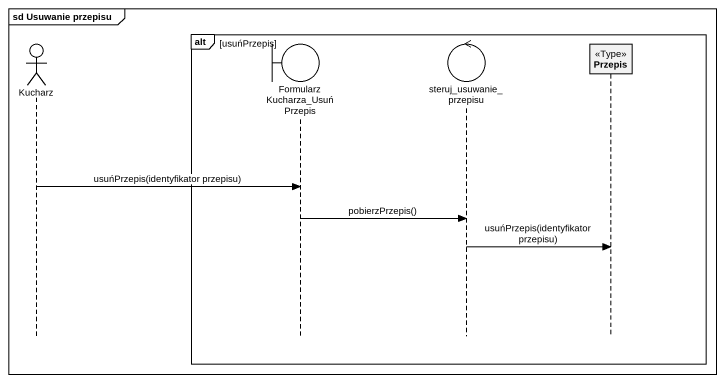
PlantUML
@startuml
mainframe sd Usuwanie przepisu
hide footbox
actor Kucharz
boundary "FormularzKucharza_UsuńPrzepis" as FormularzKucharza
control steruj_usuwanie_przepisu
participant Przepis <<Type>>

alt usuńPrzepis
  Kucharz -> FormularzKucharza : usuńPrzepis(identyfikator przepisu)
  FormularzKucharza -> steruj_usuwanie_przepisu : pobierzPrzepis()
  steruj_usuwanie_przepisu -> Przepis : usuńPrzepis(identyfikator przepisu)
end
@enduml
